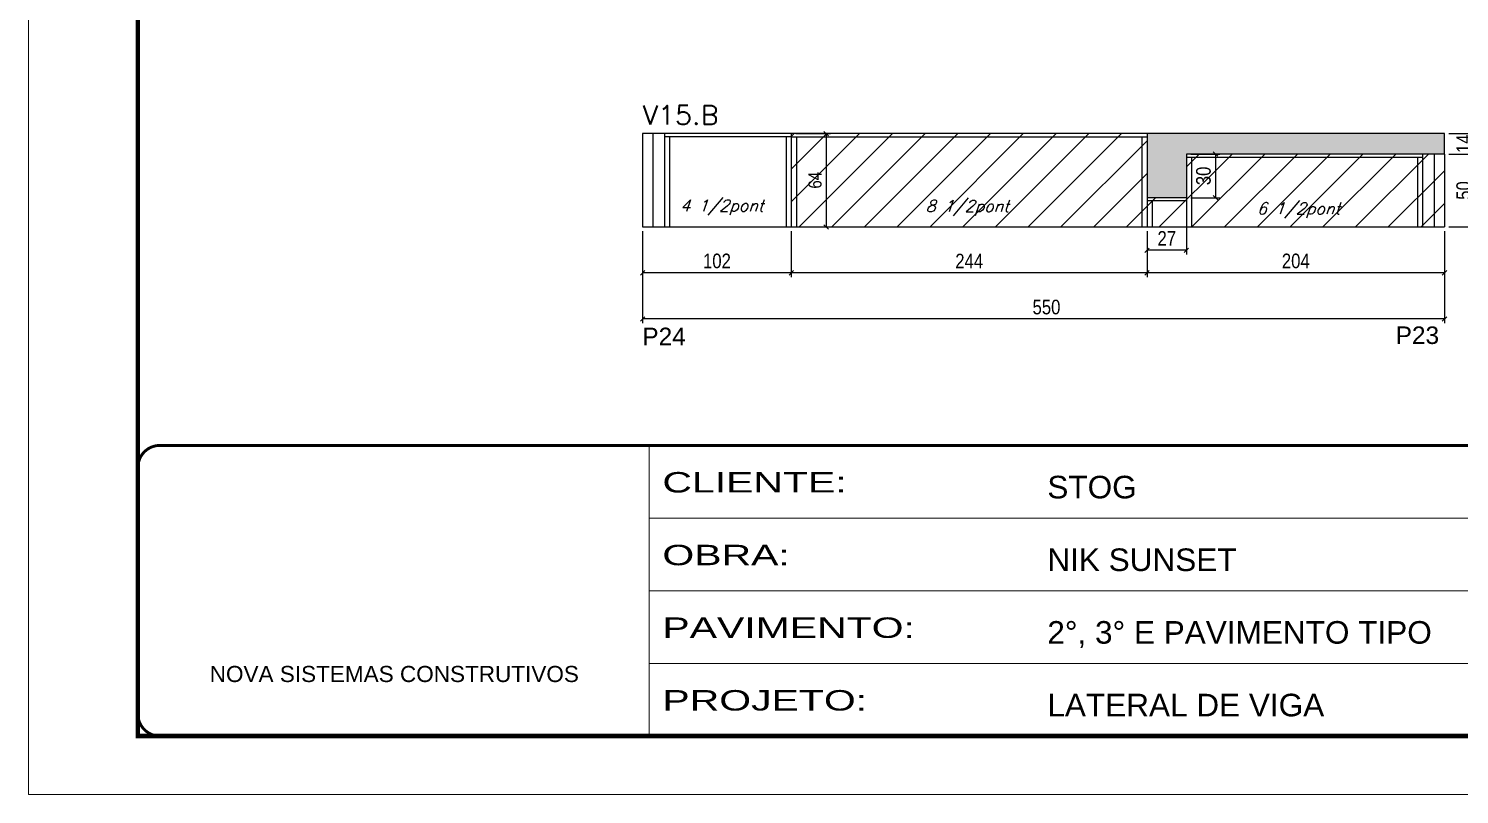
# Model space of a CAD drawing. Extents: x -10448 to -1189, y -11772 to 17235.
# Drawn here: x -8850 to -7868, y 10051 to 10576 of the extents above; entities that cross this region are included whole.
import ezdxf

# ---------------------------------------------------------------- set-up
doc = ezdxf.new("R2010")
doc.units = 0
doc.linetypes.add('CONTINUO', pattern=[0])
doc.linetypes.add('DASHED', pattern=[0.75, 0.5, -0.25])
for name, color, linetype in [('5', 5, 'Continuous'), ('COTA', 241, 'Continuous'), ('Painéis', 200, 'Continuous'), ('Reaproveitamento', 251, 'Continuous'), ('SARR_2.2x7', 40, 'Continuous'), ('SARR_3.5x7', 81, 'Continuous'), ('texto', 7, 'Continuous')]:
    doc.layers.add(name, color=color, linetype=linetype)
for name, color, linetype, lineweight in [('Folhas', 255, 'Continuous', 9), ('SARRAFO DE PRESSAO', 251, 'DASHED', 9), ('Texto Seção', 7, 'Continuous', 15)]:
    doc.layers.add(name, color=color, linetype=linetype, lineweight=lineweight)
doc.styles.add('ARIAL', font='arial.ttf')
doc.styles.add('COTA TECNICA', font='techl___.ttf', dxfattribs={"height": 10})
doc.styles.add('COTA TECNICA-50', font='techl___.ttf', dxfattribs={"height": 9})
doc.styles.add('REGUA-120', font='ROMANS.shx', dxfattribs={"height": 15})
doc.styles.add('Romans', font='romans.shx')
doc.styles.get("Standard").update_dxf_attribs({"font": 'arial.ttf'})
doc.styles.add('Tecnologia', font='')
doc.styles.get('Tecnologia').set_extended_font_data('Forgotten Futurist')
doc.dimstyles.new('COTA PAINEL-50', dxfattribs={"dimtxt": 9, "dimasz": 3, "dimexe": 3, "dimexo": 3, "dimgap": 3, "dimtad": 1, "dimdec": 1, "dimzin": 12, "dimdsep": 46, "dimtxsty": 'COTA TECNICA-50', "dimblk1": 'OBLIQUE', "dimblk2": 'OBLIQUE', "dimsah": 1, "dimcen": 0.9, "dimclrd": 4, "dimclre": 4, "dimclrt": 240, "dimadec": 1, "dimazin": 3, "dimtfac": 1, "dimtdec": 1, "dimtmove": 0, "dimatfit": 3, "dimfxl": 1, "dimtolj": 1, "dimtzin": 12, "dimarcsym": 0})
doc.dimstyles.new('PAINEL', dxfattribs={"dimtxt": 10, "dimasz": 3, "dimexe": 3, "dimexo": 3, "dimgap": 3, "dimtad": 1, "dimdec": 1, "dimzin": 12, "dimdsep": 46, "dimtxsty": 'COTA TECNICA', "dimblk1": 'OBLIQUE', "dimblk2": 'OBLIQUE', "dimsah": 1, "dimcen": 0.9, "dimclrd": 4, "dimclre": 4, "dimclrt": 240, "dimadec": 1, "dimazin": 3, "dimtfac": 1, "dimtdec": 1, "dimtmove": 0, "dimatfit": 3, "dimfxl": 1, "dimtolj": 1, "dimtzin": 12, "dimarcsym": 0})
pattern_1 = [(45, (-139465.283, -18395.978), (-11.2253202, 11.2253202), [])]

# ---------------------------------------------------------------- blocks, each defined once
blk = doc.blocks.new('9999999999')
at = {"color": 30, "linetype": 'CONTINUO'}
for p, q in [((98564.56, 34230.21), (98564.56, 34429.45)), ((98564.56, 34379.64), (99583.98, 34379.64)), ((98564.56, 34329.83), (99487.98, 34329.83)), ((98564.56, 34280.02), (99487.98, 34280.02))]:
    blk.add_line(p, q, dxfattribs=at)
at = {"color": 30, "linetype": 'CONTINUO', "const_width": 2}
blk.add_lwpolyline([(99583.98, 34230.21), (99583.98, 34414.45, 0.414214), (99568.98, 34429.45), (98228.98, 34429.45, 0.414214), (98213.98, 34414.45), (98213.98, 34245.21, 0.414214), (98228.98, 34230.21), (99583.98, 34230.21)], format="xyb", dxfattribs=at)
at = {"layer": 'Folhas'}
blk.add_lwpolyline([(98138.98, 34190.21), (99623.98, 34190.21), (99623.98, 35240.21), (98138.98, 35240.21)], close=True, dxfattribs=at)
at = {"layer": 'Folhas', "color": 30, "const_width": 3}
blk.add_lwpolyline([(98213.98, 34230.21), (99583.98, 34230.21), (99583.98, 35200.21), (98213.98, 35200.21)], close=True, dxfattribs=at)
at = {"color": 7, "linetype": 'Continuous', "ltscale": 5, "style": 'ARIAL'}
for s, height, p in [('STOG', 15.483, (98837.68, 34393.13)), ('NIK SUNSET', 15.483, (98837.68, 34343.32)), ('2°, 3° E PAVIMENTO TIPO', 15.4829, (98837.68, 34293.51)), ('NOVA SISTEMAS CONSTRUTIVOS', 11.0592, (98263.19, 34267.21)), ('LATERAL DE VIGA', 15.4829, (98837.68, 34243.7))]:
    blk.add_text(s, height=height, dxfattribs=at).set_placement(p)
at = {"layer": 'Folhas', "color": 7, "style": 'Tecnologia', "width": 1.5}
for s, p in [('CLIENTE:', (98573.65, 34397.17)), ('OBRA:', (98573.65, 34347.31)), ('PAVIMENTO:', (98573.65, 34297.5)), ('PROJETO:', (98573.65, 34247.69))]:
    blk.add_text(s, height=14, dxfattribs=at).set_placement(p)
blk = doc.blocks.new('_Oblique')
at = {"color": 0, "linetype": 'ByBlock', "lineweight": -2}
blk.add_line((-0.5, -0.5), (0.5, 0.5), dxfattribs=at)
blk = doc.blocks.new('*D1460')
at = {"layer": 'COTA', "color": 4, "linetype": 'ByBlock', "lineweight": -2, "transparency": 16777216}
for p, q in [((-8082.68, 10437.38), (-8082.68, 10405.92)), ((-7878.68, 10437.38), (-7878.68, 10405.92)), ((-7878.68, 10408.92), (-8082.68, 10408.92))]:
    blk.add_line(p, q, dxfattribs=at)
at = {"layer": 'Defpoints', "color": 0, "linetype": 'ByBlock', "transparency": 16777216}
for p in [(-8082.68, 10440.38), (-7878.68, 10440.38), (-8082.68, 10408.92)]:
    blk.add_point(p, dxfattribs=at)
at = {"layer": 'COTA', "color": 4, "linetype": 'ByBlock', "lineweight": -2, "transparency": 16777216, "xscale": 3, "yscale": 3, "zscale": 3, "rotation": 180}
blk.add_blockref('_Oblique', (-8082.68, 10408.92), dxfattribs=at)
at = {"layer": 'COTA', "color": 4, "linetype": 'ByBlock', "lineweight": -2, "transparency": 16777216, "xscale": 3, "yscale": 3, "zscale": 3}
blk.add_blockref('_Oblique', (-7878.68, 10408.92), dxfattribs=at)
at = {"layer": 'COTA', "color": 240, "linetype": 'ByBlock', "transparency": 16777216, "insert": (-7980.68, 10417.02), "char_height": 10, "attachment_point": 5, "style": 'COTA TECNICA'}
blk.add_mtext('\\A1;204', dxfattribs=at)
blk = doc.blocks.new('*D385')
at = {"layer": 'COTA', "color": 4, "linetype": 'ByBlock', "lineweight": -2, "transparency": 16777216}
for p, q in [((-8428.68, 10437.38), (-8428.68, 10374.3)), ((-7878.68, 10437.38), (-7878.68, 10374.3)), ((-7878.68, 10377.3), (-8428.68, 10377.3))]:
    blk.add_line(p, q, dxfattribs=at)
at = {"layer": 'Defpoints', "color": 0, "linetype": 'ByBlock', "transparency": 16777216}
for p in [(-8428.68, 10440.38), (-7878.68, 10440.38), (-8428.68, 10377.3)]:
    blk.add_point(p, dxfattribs=at)
at = {"layer": 'COTA', "color": 4, "linetype": 'ByBlock', "lineweight": -2, "transparency": 16777216, "xscale": 3, "yscale": 3, "zscale": 3, "rotation": 180}
blk.add_blockref('_Oblique', (-8428.68, 10377.3), dxfattribs=at)
at = {"layer": 'COTA', "color": 4, "linetype": 'ByBlock', "lineweight": -2, "transparency": 16777216, "xscale": 3, "yscale": 3, "zscale": 3}
blk.add_blockref('_Oblique', (-7878.68, 10377.3), dxfattribs=at)
at = {"layer": 'COTA', "color": 240, "linetype": 'ByBlock', "transparency": 16777216, "insert": (-8151.68, 10385.41), "char_height": 10, "attachment_point": 5, "style": 'COTA TECNICA'}
blk.add_mtext('\\A1;550', dxfattribs=at)
blk = doc.blocks.new('*D1461')
at = {"layer": 'COTA', "color": 4, "linetype": 'ByBlock', "lineweight": -2, "transparency": 16777216}
for p, q in [((-8326.68, 10437.38), (-8326.68, 10405.92)), ((-8082.68, 10437.38), (-8082.68, 10405.92)), ((-8082.68, 10408.92), (-8326.68, 10408.92))]:
    blk.add_line(p, q, dxfattribs=at)
at = {"layer": 'Defpoints', "color": 0, "linetype": 'ByBlock', "transparency": 16777216}
for p in [(-8326.68, 10440.38), (-8082.68, 10440.38), (-8326.68, 10408.92)]:
    blk.add_point(p, dxfattribs=at)
at = {"layer": 'COTA', "color": 4, "linetype": 'ByBlock', "lineweight": -2, "transparency": 16777216, "xscale": 3, "yscale": 3, "zscale": 3, "rotation": 180}
blk.add_blockref('_Oblique', (-8326.68, 10408.92), dxfattribs=at)
at = {"layer": 'COTA', "color": 4, "linetype": 'ByBlock', "lineweight": -2, "transparency": 16777216, "xscale": 3, "yscale": 3, "zscale": 3}
blk.add_blockref('_Oblique', (-8082.68, 10408.92), dxfattribs=at)
at = {"layer": 'COTA', "color": 240, "linetype": 'ByBlock', "transparency": 16777216, "insert": (-8204.68, 10416.99), "char_height": 10, "attachment_point": 5, "style": 'COTA TECNICA'}
blk.add_mtext('\\A1;244', dxfattribs=at)
blk = doc.blocks.new('*D1462')
at = {"layer": 'COTA', "color": 4, "linetype": 'ByBlock', "lineweight": -2, "transparency": 16777216}
for p, q in [((-8428.68, 10437.38), (-8428.68, 10405.92)), ((-8326.68, 10437.38), (-8326.68, 10405.92)), ((-8326.68, 10408.92), (-8428.68, 10408.92))]:
    blk.add_line(p, q, dxfattribs=at)
at = {"layer": 'Defpoints', "color": 0, "linetype": 'ByBlock', "transparency": 16777216}
for p in [(-8428.68, 10440.38), (-8326.68, 10440.38), (-8428.68, 10408.92)]:
    blk.add_point(p, dxfattribs=at)
at = {"layer": 'COTA', "color": 4, "linetype": 'ByBlock', "lineweight": -2, "transparency": 16777216, "xscale": 3, "yscale": 3, "zscale": 3, "rotation": 180}
blk.add_blockref('_Oblique', (-8428.68, 10408.92), dxfattribs=at)
at = {"layer": 'COTA', "color": 4, "linetype": 'ByBlock', "lineweight": -2, "transparency": 16777216, "xscale": 3, "yscale": 3, "zscale": 3}
blk.add_blockref('_Oblique', (-8326.68, 10408.92), dxfattribs=at)
at = {"layer": 'COTA', "color": 240, "linetype": 'ByBlock', "transparency": 16777216, "insert": (-8377.68, 10417.02), "char_height": 10, "attachment_point": 5, "style": 'COTA TECNICA'}
blk.add_mtext('\\A1;102', dxfattribs=at)
blk = doc.blocks.new('*D1463')
at = {"layer": 'COTA', "color": 4, "linetype": 'ByBlock', "lineweight": -2, "transparency": 16777216}
for p, q in [((-7875.68, 10490.38), (-7854.39, 10490.38)), ((-7857.39, 10440.38), (-7857.39, 10490.38)), ((-7875.68, 10440.38), (-7854.39, 10440.38))]:
    blk.add_line(p, q, dxfattribs=at)
at = {"layer": 'Defpoints', "color": 0, "linetype": 'ByBlock', "transparency": 16777216}
for p in [(-7878.68, 10490.38), (-7857.39, 10490.38), (-7878.68, 10440.38)]:
    blk.add_point(p, dxfattribs=at)
at = {"layer": 'COTA', "color": 4, "linetype": 'ByBlock', "lineweight": -2, "transparency": 16777216, "xscale": 3, "yscale": 3, "zscale": 3}
for p, rotation in [((-7857.39, 10490.38), 90), ((-7857.39, 10440.38), 270)]:
    blk.add_blockref('_Oblique', p, dxfattribs=dict(at, rotation=rotation))
at = {"layer": 'COTA', "color": 240, "linetype": 'ByBlock', "transparency": 16777216, "insert": (-7865.5, 10465.38), "char_height": 10, "attachment_point": 5, "rotation": 90, "style": 'COTA TECNICA'}
blk.add_mtext('\\A1;50', dxfattribs=at)
blk = doc.blocks.new('*D1464')
at = {"layer": 'COTA', "color": 4, "linetype": 'ByBlock', "lineweight": -2, "transparency": 16777216}
for p, q in [((-7875.68, 10504.38), (-7854.39, 10504.38)), ((-7857.39, 10504.38), (-7857.39, 10490.38)), ((-7875.68, 10490.38), (-7854.39, 10490.38))]:
    blk.add_line(p, q, dxfattribs=at)
at = {"layer": 'Defpoints', "color": 0, "linetype": 'ByBlock', "transparency": 16777216}
for p in [(-7878.68, 10504.38), (-7878.68, 10490.38), (-7857.39, 10490.38)]:
    blk.add_point(p, dxfattribs=at)
at = {"layer": 'COTA', "color": 4, "linetype": 'ByBlock', "lineweight": -2, "transparency": 16777216, "xscale": 3, "yscale": 3, "zscale": 3}
for p, rotation in [((-7857.39, 10504.38), 90), ((-7857.39, 10490.38), 270)]:
    blk.add_blockref('_Oblique', p, dxfattribs=dict(at, rotation=rotation))
at = {"layer": 'COTA', "color": 240, "linetype": 'ByBlock', "transparency": 16777216, "insert": (-7865.46, 10497.38), "char_height": 10, "attachment_point": 5, "rotation": 90, "style": 'COTA TECNICA'}
blk.add_mtext('\\A1;14', dxfattribs=at)
blk = doc.blocks.new('*D1465')
at = {"layer": 'COTA', "color": 4, "linetype": 'ByBlock', "lineweight": -2, "transparency": 16777216}
for p, q in [((-7875.68, 10504.38), (-7831.16, 10504.38)), ((-7834.16, 10504.38), (-7834.16, 10440.38)), ((-7875.68, 10440.38), (-7831.16, 10440.38))]:
    blk.add_line(p, q, dxfattribs=at)
at = {"layer": 'Defpoints', "color": 0, "linetype": 'ByBlock', "transparency": 16777216}
for p in [(-7878.68, 10504.38), (-7878.68, 10440.38), (-7834.16, 10440.38)]:
    blk.add_point(p, dxfattribs=at)
at = {"layer": 'COTA', "color": 4, "linetype": 'ByBlock', "lineweight": -2, "transparency": 16777216, "xscale": 3, "yscale": 3, "zscale": 3}
for p, rotation in [((-7834.16, 10504.38), 90), ((-7834.16, 10440.38), 270)]:
    blk.add_blockref('_Oblique', p, dxfattribs=dict(at, rotation=rotation))
at = {"layer": 'COTA', "color": 240, "linetype": 'ByBlock', "transparency": 16777216, "insert": (-7842.26, 10472.38), "char_height": 10, "attachment_point": 5, "rotation": 90, "style": 'COTA TECNICA'}
blk.add_mtext('\\A1;64', dxfattribs=at)
blk = doc.blocks.new('*D1466')
at = {"layer": 'COTA', "color": 4, "linetype": 'ByBlock', "lineweight": -2, "transparency": 16777216}
for p, q in [((-8052.68, 10490.38), (-8032.75, 10490.38)), ((-8035.75, 10490.38), (-8035.75, 10460.38)), ((-8052.68, 10460.38), (-8032.75, 10460.38))]:
    blk.add_line(p, q, dxfattribs=at)
at = {"layer": 'Defpoints', "color": 0, "linetype": 'ByBlock', "transparency": 16777216}
for p in [(-8055.68, 10490.38), (-8055.68, 10460.38), (-8035.75, 10460.38)]:
    blk.add_point(p, dxfattribs=at)
at = {"layer": 'COTA', "color": 4, "linetype": 'ByBlock', "lineweight": -2, "transparency": 16777216, "xscale": 3, "yscale": 3, "zscale": 3}
for p, rotation in [((-8035.75, 10490.38), 90), ((-8035.75, 10460.38), 270)]:
    blk.add_blockref('_Oblique', p, dxfattribs=dict(at, rotation=rotation))
at = {"layer": 'COTA', "color": 240, "linetype": 'ByBlock', "transparency": 16777216, "insert": (-8043.97, 10475.38), "char_height": 10, "attachment_point": 5, "rotation": 90, "style": 'COTA TECNICA'}
blk.add_mtext('\\A1;30', dxfattribs=at)
blk = doc.blocks.new('*D386')
at = {"layer": 'COTA', "color": 4, "linetype": 'ByBlock', "lineweight": -2, "transparency": 16777216}
for p, q in [((-8055.68, 10457.38), (-8055.68, 10421.44)), ((-8082.68, 10437.38), (-8082.68, 10421.44)), ((-8055.68, 10424.44), (-8082.68, 10424.44))]:
    blk.add_line(p, q, dxfattribs=at)
at = {"layer": 'Defpoints', "color": 0, "linetype": 'ByBlock', "transparency": 16777216}
for p in [(-8055.68, 10460.38), (-8082.68, 10440.38), (-8082.68, 10424.44)]:
    blk.add_point(p, dxfattribs=at)
at = {"layer": 'COTA', "color": 4, "linetype": 'ByBlock', "lineweight": -2, "transparency": 16777216, "xscale": 3, "yscale": 3, "zscale": 3, "rotation": 180}
blk.add_blockref('_Oblique', (-8082.68, 10424.44), dxfattribs=at)
at = {"layer": 'COTA', "color": 4, "linetype": 'ByBlock', "lineweight": -2, "transparency": 16777216, "xscale": 3, "yscale": 3, "zscale": 3}
blk.add_blockref('_Oblique', (-8055.68, 10424.44), dxfattribs=at)
at = {"layer": 'COTA', "color": 240, "linetype": 'ByBlock', "transparency": 16777216, "insert": (-8069.18, 10432.51), "char_height": 10, "attachment_point": 5, "style": 'COTA TECNICA'}
blk.add_mtext('\\A1;27', dxfattribs=at)
blk = doc.blocks.new('*D1484')
at = {"layer": 'COTA', "color": 4, "linetype": 'ByBlock', "lineweight": -2, "transparency": 16777216}
for p, q in [((-8323.68, 10504.38), (-8299.78, 10504.38)), ((-8302.78, 10504.38), (-8302.78, 10440.38)), ((-8323.68, 10440.38), (-8299.78, 10440.38))]:
    blk.add_line(p, q, dxfattribs=at)
at = {"layer": 'Defpoints', "color": 0, "linetype": 'ByBlock', "transparency": 16777216}
for p in [(-8326.68, 10504.38), (-8326.68, 10440.38), (-8302.78, 10440.38)]:
    blk.add_point(p, dxfattribs=at)
at = {"layer": 'COTA', "color": 4, "linetype": 'ByBlock', "lineweight": -2, "transparency": 16777216, "xscale": 3, "yscale": 3, "zscale": 3}
for p, rotation in [((-8302.78, 10504.38), 90), ((-8302.78, 10440.38), 270)]:
    blk.add_blockref('_Oblique', p, dxfattribs=dict(at, rotation=rotation))
at = {"layer": 'COTA', "color": 240, "linetype": 'ByBlock', "transparency": 16777216, "insert": (-8310.37, 10472.38), "char_height": 9, "attachment_point": 5, "rotation": 90, "style": 'COTA TECNICA-50'}
blk.add_mtext('\\A1;64', dxfattribs=at)

msp = doc.modelspace()

# ---------------------------------------------------------------- hatches: boundary and pattern name
at = {"layer": 'COTA', "linetype": 'ByBlock'}
h = msp.add_hatch(dxfattribs=at)
h.set_pattern_fill('AR-CONC', color=256, scale=0.03)
h.set_pattern_definition([(50, (-139643.4606, -21127.6), (5.46554007, -0.47817257), [0.5715, -6.2865]), (355, (-139643.4606, -21127.6), (-1.05730264, 5.73170536), [0.4572, -5.02921753]), (100.4514447, (-139643.005, -21127.64), (4.40823741, 5.25353256), [0.48570026, -5.34270734]), (46.1842, (-139643.4606, -21126.076), (8.13237123, -1.26126984), [0.85725, -9.42975]), (96.6355576, (-139642.783, -21126.181), (7.122124, 7.42278374), [0.7285507, -8.01406824]), (351.184151, (-139643.4606, -21126.076), (7.122124, 7.42278374), [0.685799, -7.54379196]), (21, (-139642.6986, -21126.457), (4.54843174, -3.06795595), [0.5715, -6.2865]), (326, (-139642.6986, -21126.457), (1.85406085, 5.52563898), [0.4572, -5.0292]), (71.451445, (-139642.3195, -21126.7127), (6.40249258, 2.45768307), [0.48570026, -5.34269813]), (37.5, (-139643.4606, -21127.6), (0.092658098, 2.536651166), [0, -4.96824, 0, -5.1054, 0, -5.04825]), (7.5, (-139643.4606, -21127.6), (2.004589875, 3.005417245), [0, -2.91084, 0, -4.85394, 0, -1.92405]), (327.5, (-139645.1598, -21127.6), (4.067717855, -0.17186232), [0, -1.905, 0, -5.9436, 0, -7.8867]), (317.5, (-139645.922, -21127.6), (4.44387544, 0.76279473), [0, -2.4765, 0, -3.94716, 0, -5.6007])])
h.paths.add_polyline_path([(-8055.68, 10490.38), (-7878.68, 10490.38), (-7878.68, 10504.38), (-8082.68, 10504.38), (-8082.68, 10460.38), (-8055.68, 10460.38)])
at = {"layer": 'Reaproveitamento', "linetype": 'ByBlock'}
h = msp.add_hatch(dxfattribs=at)
h.set_pattern_fill('ANSI31', color=256, scale=5)
h.set_pattern_definition(pattern_1)
h.paths.add_polyline_path([(-8082.68, 10440.38), (-8082.68, 10504.38), (-8326.68, 10504.38), (-8326.68, 10440.38)])
h = msp.add_hatch(dxfattribs=at)
h.set_pattern_fill('ANSI31', color=256, scale=5)
h.set_pattern_definition(pattern_1)
h.paths.add_polyline_path([(-8055.68, 10490.38), (-8055.68, 10460.38), (-8082.68, 10460.38), (-8082.68, 10440.38), (-7878.68, 10440.38), (-7878.68, 10490.38)])

# ---------------------------------------------------------------- linework, layer by layer
at = {"layer": 'COTA', "linetype": 'ByBlock'}
for p, q in [((-7878.68, 10504.38), (-8082.68, 10504.38)), ((-7878.68, 10490.38), (-7878.68, 10504.38))]:
    msp.add_line(p, q, dxfattribs=at)
at = {"layer": 'Painéis'}
for p, q in [((-8082.68, 10504.38), (-8428.68, 10504.38)), ((-8428.68, 10504.38), (-8428.68, 10440.38)), ((-8326.68, 10504.38), (-8326.68, 10440.38)), ((-8082.68, 10504.38), (-8082.68, 10440.38)), ((-7878.68, 10490.38), (-8055.68, 10490.38)), ((-8055.68, 10490.38), (-8055.68, 10460.38)), ((-7878.68, 10490.38), (-7878.68, 10440.38)), ((-8055.68, 10460.38), (-8082.68, 10460.38)), ((-8428.68, 10440.38), (-8082.68, 10440.38)), ((-8082.68, 10440.38), (-7878.68, 10440.38))]:
    msp.add_line(p, q, dxfattribs=at)
at = {"layer": 'SARR_2.2x7', "linetype": 'Continuous'}
for p, q in [((-8421.68, 10504.38), (-8421.68, 10440.38)), ((-8326.68, 10502.18), (-8413.68, 10502.18)), ((-8326.68, 10502.18), (-8082.68, 10502.18)), ((-7885.68, 10490.38), (-7885.68, 10440.38)), ((-8055.68, 10488.18), (-7893.68, 10488.18)), ((-8055.68, 10458.18), (-8082.68, 10458.18))]:
    msp.add_line(p, q, dxfattribs=at)
at = {"layer": 'SARR_3.5x7'}
for p, q in [((-8413.68, 10504.38), (-8413.68, 10440.38)), ((-8410.18, 10502.18), (-8410.18, 10440.38)), ((-8330.18, 10502.18), (-8330.18, 10440.38)), ((-8323.18, 10502.18), (-8323.18, 10440.38)), ((-8086.18, 10502.18), (-8086.18, 10440.38)), ((-8082.68, 10504.38), (-8082.68, 10440.38)), ((-8055.68, 10490.38), (-8055.68, 10440.38)), ((-7893.68, 10490.38), (-7893.68, 10440.38)), ((-8052.18, 10488.18), (-8052.18, 10440.38)), ((-7897.18, 10488.18), (-7897.18, 10440.38)), ((-8079.18, 10458.18), (-8079.18, 10440.38))]:
    msp.add_line(p, q, dxfattribs=at)

# ---------------------------------------------------------------- block references
at = {"layer": 'SARRAFO DE PRESSAO', "color": 6, "linetype": 'ByBlock'}
msp.add_blockref('9999999999', (-106988.76, -24138.85), dxfattribs=at)

# ---------------------------------------------------------------- texts
at = {"layer": '5', "linetype": 'Continuous'}
for s, p in [('P24', (-8428.88, 10359.32)), ('P23', (-7912.21, 10360.15))]:
    msp.add_text(s, height=12, rotation=359.99996, dxfattribs=at).set_placement(p)
at = {"layer": 'texto', "color": 2, "char_height": 8, "attachment_point": 5, "style": 'Romans'}
for s, insert in [('{\\Q19;\\C256;4 1/2pont}', (-8374.36, 10453.69)), ('{\\Q19;\\C256;8 1/2pont}', (-8205.99, 10453.4)), ('{\\Q19;\\C256;6 1/2pont}', (-7978.81, 10451.76))]:
    msp.add_mtext(s, dxfattribs=dict(at, insert=insert))
at = {"layer": 'Texto Seção', "style": 'REGUA-120', "width": 1.05}
msp.add_text('V15.B', height=13, dxfattribs=at).set_placement((-8428.68, 10510.57))

# ---------------------------------------------------------------- dimensions: what is measured, and where the dimension line sits
at = {"layer": 'COTA', "linetype": 'ByBlock'}
for base, p1, p2, angle, dimstyle, picture, middle in [((-8302.78, 10440.38), (-8326.68, 10504.38), (-8326.68, 10440.38), 90, 'COTA PAINEL-50', '*D1484', (-8310.37, 10472.38)), ((-7834.16, 10440.38), (-7878.68, 10504.38), (-7878.68, 10440.38), 90, 'PAINEL', '*D1465', (-7842.26, 10472.38)), ((-8035.75, 10460.38), (-8055.68, 10490.38), (-8055.68, 10460.38), 90, 'PAINEL', '*D1466', (-8043.97, 10475.38)), ((-7857.39, 10490.38), (-7878.68, 10440.38), (-7878.68, 10490.38), 90, 'PAINEL', '*D1463', (-7865.5, 10465.38)), ((-8082.68, 10424.44), (-8055.68, 10460.38), (-8082.68, 10440.38), 180, 'PAINEL', '*D386', (-8069.18, 10432.51)), ((-8326.68, 10408.92), (-8082.68, 10440.38), (-8326.68, 10440.38), 180, 'PAINEL', '*D1461', (-8204.68, 10416.99))]:
    dim = msp.add_linear_dim(base=base, p1=p1, p2=p2, angle=angle, dimstyle=dimstyle, dxfattribs=at)
    dim.commit()
    dim.dimension.update_dxf_attribs({"geometry": picture, "text_midpoint": middle})
for base, p1, p2, angle, picture, middle in [((-7857.39, 10490.38), (-7878.68, 10504.38), (-7878.68, 10490.38), 90, '*D1464', (-7857.39, 10497.38)), ((-8428.68, 10377.3), (-7878.68, 10440.38), (-8428.68, 10440.38), 180, '*D385', (-8151.68, 10377.3))]:
    dim = msp.add_linear_dim(base=base, p1=p1, p2=p2, angle=angle, dimstyle='PAINEL', dxfattribs=at)
    dim.commit()
    dim.dimension.update_dxf_attribs({"geometry": picture, "text_midpoint": middle, "dimtype": 160})
for base, p1, p2, picture, middle in [((-8428.68, 10408.92), (-8326.68, 10440.38), (-8428.68, 10440.38), '*D1462', (-8377.68, 10417.02)), ((-8082.68, 10408.92), (-7878.68, 10440.38), (-8082.68, 10440.38), '*D1460', (-7980.68, 10417.02))]:
    dim = msp.add_linear_dim(base=base, p1=p1, p2=p2, angle=180, dimstyle='PAINEL', override={"dimtmove": 1}, dxfattribs=at)
    dim.commit()
    dim.dimension.update_dxf_attribs({"geometry": picture, "text_midpoint": middle})

doc.saveas('drawing.dxf')
